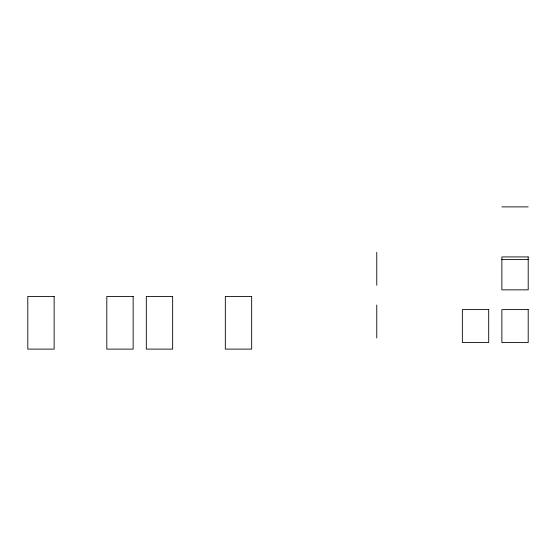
<?xml version="1.0" encoding="UTF-8"?>
<svg xmlns="http://www.w3.org/2000/svg" width="556" height="556" viewBox="0 0 556 556"><rect width="100%" height="100%" fill="white"/><g stroke="black" fill="none" stroke-linecap="round" stroke-linejoin="round"><path stroke-width="0.83" d="M501.866 206.888L528.2 206.888M501.866 259.562L528.2 259.562M376.766 252.334L376.766 285.256M376.766 305.008L376.766 337.93M528.2 256.928L501.866 256.928L501.866 289.85L528.2 289.85L528.2 256.928M54.134 296.438L27.8 296.438L27.8 349.112L54.134 349.112L54.134 296.438M133.148 296.438L106.808 296.438L106.808 349.112L133.148 349.112L133.148 296.438M172.652 296.438L146.318 296.438L146.318 349.112L172.652 349.112L172.652 296.438M251.666 296.438L225.326 296.438L225.326 349.112L251.666 349.112L251.666 296.438M488.696 309.602L462.356 309.602L462.356 342.524L488.696 342.524L488.696 309.602M528.2 309.602L501.866 309.602L501.866 342.524L528.2 342.524L528.2 309.602"/></g></svg>
